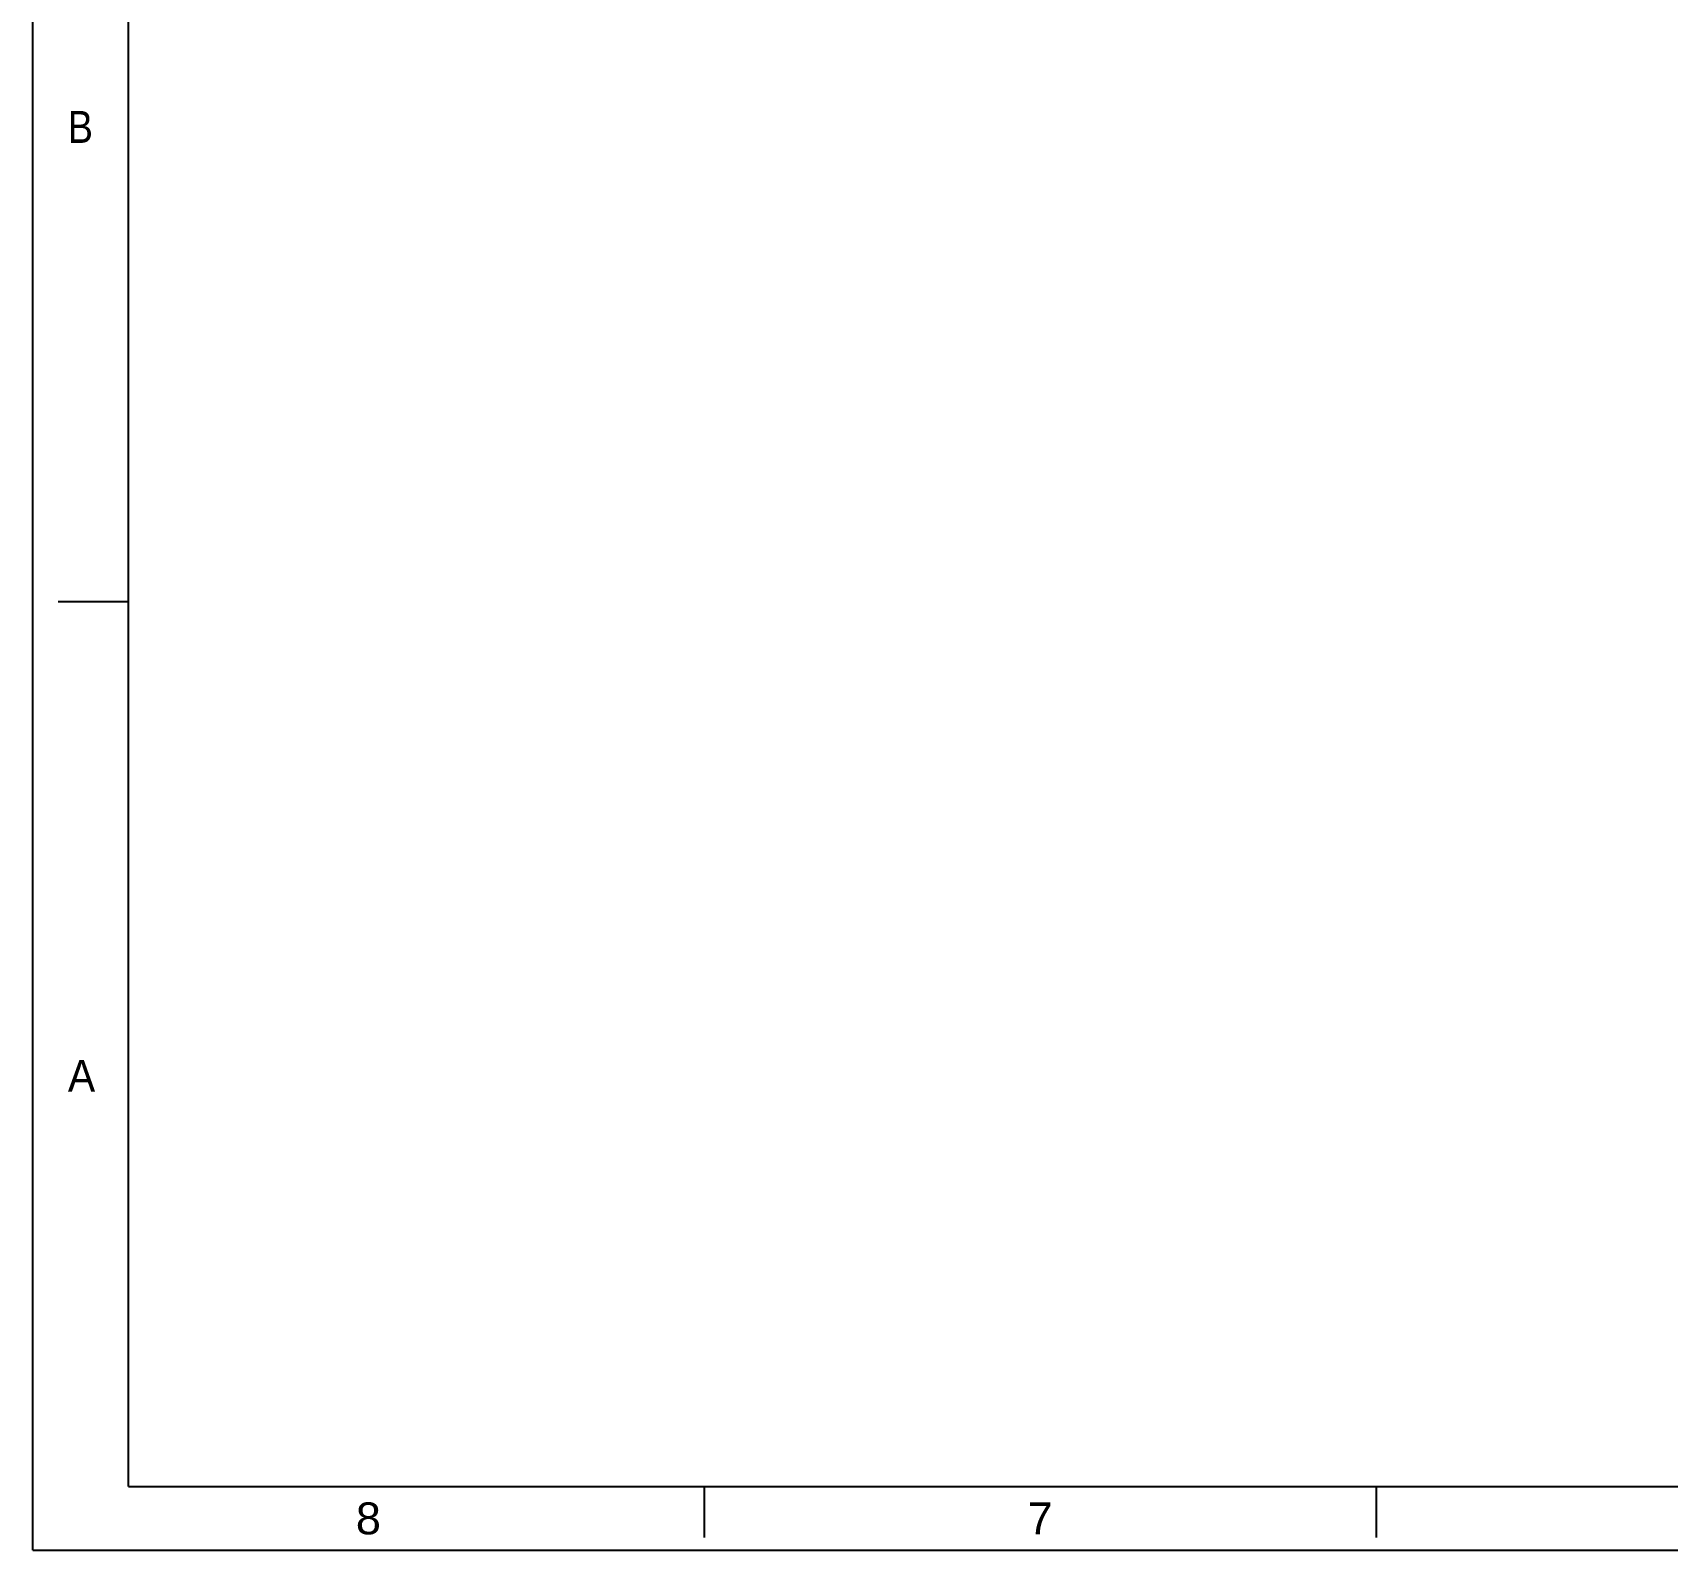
# Model space of a CAD drawing. Extents: x 0 to 841, y 0 to 594.
# Drawn here: x 0 to 255.8, y 0 to 237.5 of the extents above; entities that cross this region are included whole.
import ezdxf
from ezdxf.enums import TextEntityAlignment as Align

# ---------------------------------------------------------------- set-up
doc = ezdxf.new("R2010")
doc.units = 0
doc.header["$LTSCALE"] = 46.255
doc.layers.get('0').update_dxf_attribs({"linetype": 'CONTINUOUS'})

# ---------------------------------------------------------------- blocks, each defined once
blk = doc.blocks.new('*TEXT')
at = {"color": 0}
for s, p, p2 in [('B', (5.5, 220.25), (9.43, 220.25)), ('A', (5.5, 71.75), (9.79, 71.75)), ('8', (50.56, 2.5), (54.49, 2.5)), ('7', (155.69, 2.5), (159.61, 2.5))]:
    blk.add_text(s, height=5, dxfattribs=at).set_placement(p, p2, align=Align.FIT)

msp = doc.modelspace()

# ---------------------------------------------------------------- linework, layer by layer
at = {"color": 0}
for p, q in [((0, 0), (0, 594)), ((15, 10), (15, 584)), ((4, 148.5), (15, 148.5)), ((15, 10), (826, 10)), ((105.12, 2), (105.12, 10)), ((210.25, 2), (210.25, 10)), ((0, 0), (841, 0))]:
    msp.add_line(p, q, dxfattribs=at)

# ---------------------------------------------------------------- block references
msp.add_blockref('*TEXT', (0, 0), dxfattribs=at)
msp.add_blockref('*TEXT', (0, 0), dxfattribs=at)
msp.add_blockref('*TEXT', (0, 0), dxfattribs=at)
msp.add_blockref('*TEXT', (0, 0), dxfattribs=at)
msp.add_blockref('*TEXT', (0, 0), dxfattribs=at)
msp.add_blockref('*TEXT', (0, 0), dxfattribs=at)
msp.add_blockref('*TEXT', (0, 0), dxfattribs=at)
msp.add_blockref('*TEXT', (0, 0), dxfattribs=at)
msp.add_blockref('*TEXT', (0, 0), dxfattribs=at)
msp.add_blockref('*TEXT', (0, 0), dxfattribs=at)
msp.add_blockref('*TEXT', (0, 0), dxfattribs=at)
msp.add_blockref('*TEXT', (0, 0), dxfattribs=at)
msp.add_blockref('*TEXT', (0, 0), dxfattribs=at)
msp.add_blockref('*TEXT', (0, 0), dxfattribs=at)
msp.add_blockref('*TEXT', (0, 0), dxfattribs=at)
msp.add_blockref('*TEXT', (0, 0), dxfattribs=at)
msp.add_blockref('*TEXT', (0, 0), dxfattribs=at)
msp.add_blockref('*TEXT', (0, 0), dxfattribs=at)
msp.add_blockref('*TEXT', (0, 0), dxfattribs=at)
msp.add_blockref('*TEXT', (0, 0), dxfattribs=at)
msp.add_blockref('*TEXT', (0, 0), dxfattribs=at)
msp.add_blockref('*TEXT', (0, 0), dxfattribs=at)
msp.add_blockref('*TEXT', (0, 0), dxfattribs=at)
msp.add_blockref('*TEXT', (0, 0), dxfattribs=at)
msp.add_blockref('*TEXT', (0, 0), dxfattribs=at)
msp.add_blockref('*TEXT', (0, 0), dxfattribs=at)
msp.add_blockref('*TEXT', (0, 0), dxfattribs=at)
msp.add_blockref('*TEXT', (0, 0), dxfattribs=at)
msp.add_blockref('*TEXT', (0, 0), dxfattribs=at)
msp.add_blockref('*TEXT', (0, 0), dxfattribs=at)
msp.add_blockref('*TEXT', (0, 0), dxfattribs=at)
msp.add_blockref('*TEXT', (0, 0), dxfattribs=at)
msp.add_blockref('*TEXT', (0, 0), dxfattribs=at)
msp.add_blockref('*TEXT', (0, 0), dxfattribs=at)
msp.add_blockref('*TEXT', (0, 0), dxfattribs=at)
msp.add_blockref('*TEXT', (0, 0), dxfattribs=at)
msp.add_blockref('*TEXT', (0, 0), dxfattribs=at)
msp.add_blockref('*TEXT', (0, 0), dxfattribs=at)
msp.add_blockref('*TEXT', (0, 0), dxfattribs=at)
msp.add_blockref('*TEXT', (0, 0), dxfattribs=at)
msp.add_blockref('*TEXT', (0, 0), dxfattribs=at)
msp.add_blockref('*TEXT', (0, 0), dxfattribs=at)
msp.add_blockref('*TEXT', (0, 0), dxfattribs=at)
msp.add_blockref('*TEXT', (0, 0), dxfattribs=at)
msp.add_blockref('*TEXT', (0, 0), dxfattribs=at)
msp.add_blockref('*TEXT', (0, 0), dxfattribs=at)
msp.add_blockref('*TEXT', (0, 0), dxfattribs=at)
msp.add_blockref('*TEXT', (0, 0), dxfattribs=at)
msp.add_blockref('*TEXT', (0, 0), dxfattribs=at)
msp.add_blockref('*TEXT', (0, 0), dxfattribs=at)
msp.add_blockref('*TEXT', (0, 0), dxfattribs=at)
msp.add_blockref('*TEXT', (0, 0), dxfattribs=at)
msp.add_blockref('*TEXT', (0, 0), dxfattribs=at)
msp.add_blockref('*TEXT', (0, 0), dxfattribs=at)
msp.add_blockref('*TEXT', (0, 0), dxfattribs=at)
msp.add_blockref('*TEXT', (0, 0), dxfattribs=at)
msp.add_blockref('*TEXT', (0, 0), dxfattribs=at)
msp.add_blockref('*TEXT', (0, 0), dxfattribs=at)
msp.add_blockref('*TEXT', (0, 0), dxfattribs=at)
msp.add_blockref('*TEXT', (0, 0), dxfattribs=at)
msp.add_blockref('*TEXT', (0, 0), dxfattribs=at)
msp.add_blockref('*TEXT', (0, 0), dxfattribs=at)
msp.add_blockref('*TEXT', (0, 0), dxfattribs=at)
msp.add_blockref('*TEXT', (0, 0), dxfattribs=at)

doc.saveas('drawing.dxf')
